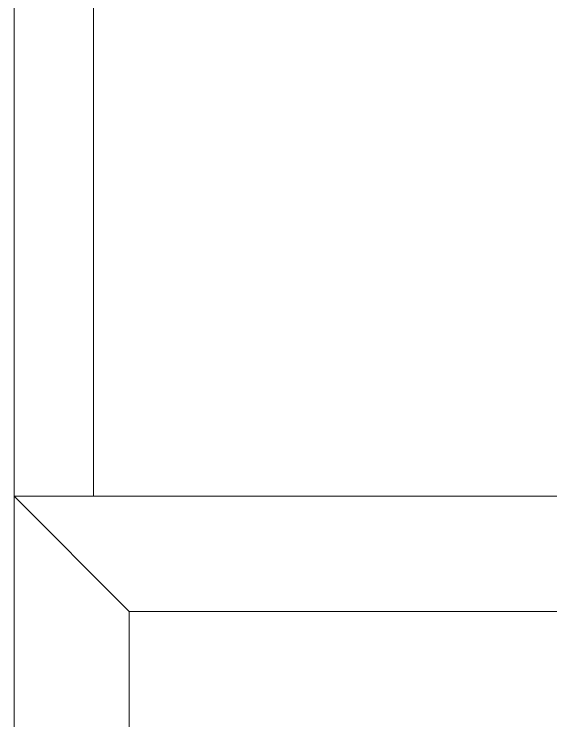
# Model space of a CAD drawing. Header units: inches. Extents: x -578 to 1873, y 397 to 1812.
# Drawn here: x -309.8 to -228.8, y 1450.4 to 1557.1 of the extents above; entities that cross this region are included whole.
import ezdxf

# ---------------------------------------------------------------- set-up
doc = ezdxf.new("R2010")
doc.units = ezdxf.units.IN
doc.header["$MEASUREMENT"] = 0
doc.layers.add('A-WALL', color=113, linetype='Continuous', lineweight=13)

# ---------------------------------------------------------------- blocks, each defined once
blk = doc.blocks.new('3D Cad File Example_dwg-2744-Level 1')
at = {"layer": 'A-WALL', "color": 103, "lineweight": 9}
for p, q in [((-1207.5, 314.5), (-1207.5, 399.5)), ((-1195.5, 314.5), (-1195.5, 399.5)), ((-1207.5, 236.5), (-1207.5, 314.5)), ((-1207.5, 314.5), (-1195.5, 314.5)), ((-1207.5, 314.5), (-1190.13, 297.12)), ((-1207.5, 314.5), (-1190.13, 297.12)), ((-1195.5, 314.5), (-1097.5, 314.5)), ((-1190.13, 219.12), (-1190.13, 297.12)), ((-1190.13, 297.12), (-1080.12, 297.12))]:
    blk.add_line(p, q, dxfattribs=at)

msp = doc.modelspace()

# ---------------------------------------------------------------- block references
at = {"layer": 'A-WALL', "color": 30, "lineweight": 9}
msp.add_blockref('3D Cad File Example_dwg-2744-Level 1', (897.69, 1169.79), dxfattribs=at)

doc.saveas('drawing.dxf')
